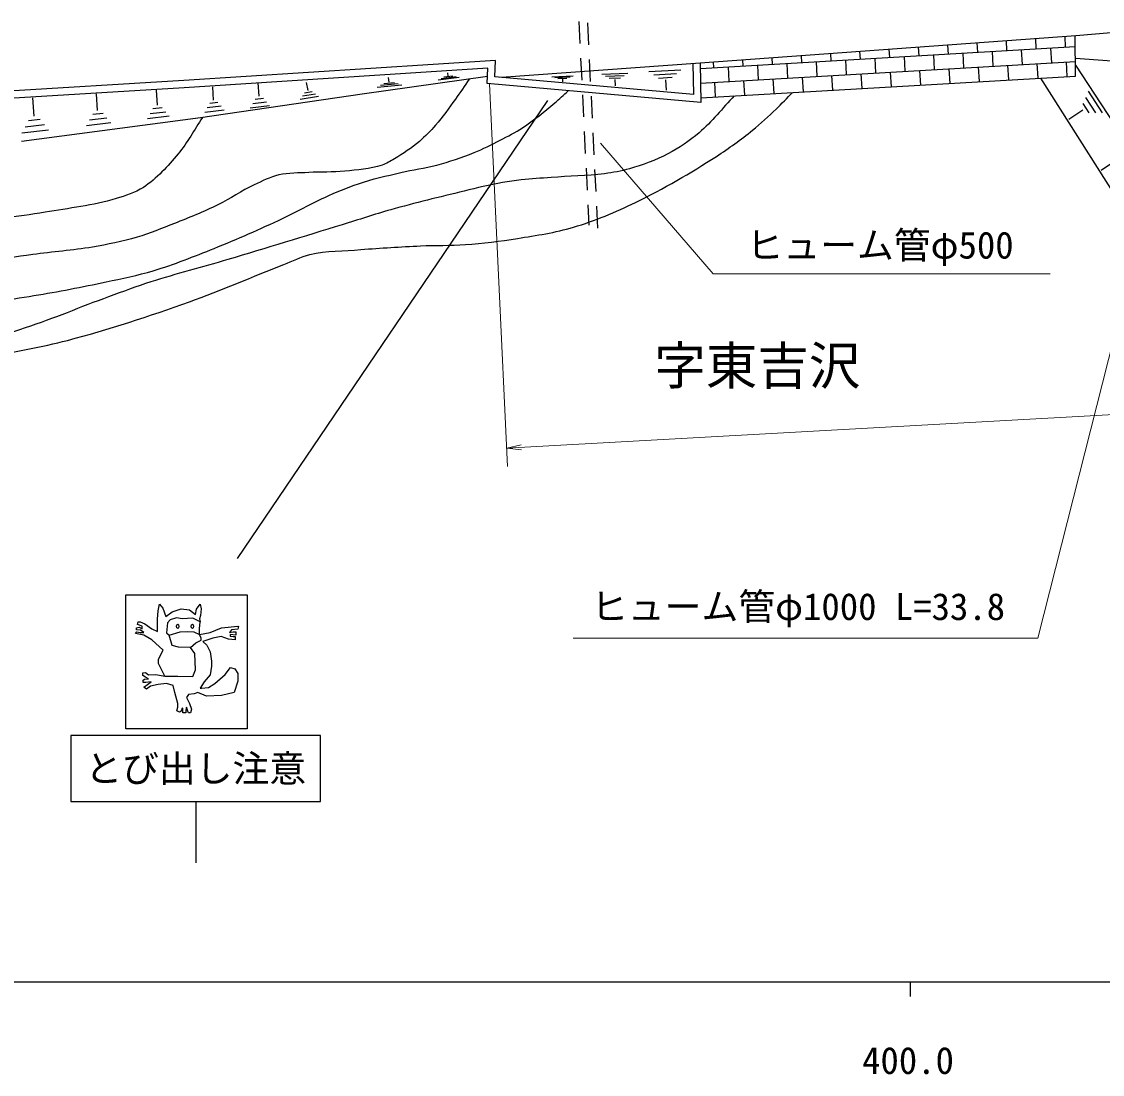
# Model space of a CAD drawing. Units: millimetres, scale not verified. Extents: x 40000 to 680000, y 20000 to 380000.
# Drawn here: x 407659 to 481042, y 198715 to 270187 of the extents above; entities that cross this region are included whole.
import ezdxf
from ezdxf.enums import TextEntityAlignment as Align

# ---------------------------------------------------------------- set-up
doc = ezdxf.new("R2010")
doc.units = ezdxf.units.MM
doc.header["$LTSCALE"] = 1000
for name, color, linetype, lineweight in [('M-BGD', 7, 'Continuous', 25), ('M-BMK-HTXT', 7, 'Continuous', 13), ('M-STR-HTXT', 7, 'Continuous', 13), ('M-STR-STRC', 7, 'Continuous', 25), ('M-TTL-BAND', 7, 'Continuous', 25)]:
    doc.layers.add(name, color=color, linetype=linetype, lineweight=lineweight)
doc.styles.add('ＭＳ ゴシック', font='')
doc.styles.get('ＭＳ ゴシック').set_extended_font_data('MS Gothic')

# ---------------------------------------------------------------- blocks, each defined once
blk = doc.blocks.new('open_arrow')
at = {"color": 0, "linetype": 'Continuous', "lineweight": -2}
blk.add_lwpolyline([(7.5, 1.25), (0, 0), (7.5, -1.25)], dxfattribs=at)

msp = doc.modelspace()

# ---------------------------------------------------------------- linework, layer by layer
at = {"layer": 'M-BGD'}
for p, q in [((445584, 268693), (445510, 270187)), ((446169, 268610), (446095, 270104)), ((489024, 270073), (479233, 269229)), ((479233, 269229), (453741, 267372)), ((470584, 267988), (470549, 268596)), ((472574, 268103), (472537, 268741)), ((474565, 268219), (474526, 268886)), ((476556, 268334), (476515, 269031)), ((478546, 268450), (478504, 269176)), ((479217, 266491), (479195, 269226)), ((453747, 267011), (479201, 268488)), ((460631, 267410), (460604, 267872)), ((462621, 267526), (462593, 268017)), ((464612, 267641), (464582, 268162)), ((466603, 267757), (466571, 268306)), ((468593, 267872), (468560, 268451)), ((469646, 266935), (469589, 267930)), ((471637, 267050), (471579, 268045)), ((473627, 267166), (473570, 268161)), ((475618, 267281), (475560, 268276)), ((477609, 267397), (477551, 268392)), ((439837, 267558), (418666, 266193)), ((439783, 266430), (439837, 267558)), ((453741, 267372), (440238, 266390)), ((445709, 266204), (445634, 267698)), ((446293, 266121), (446219, 267614)), ((453243, 267336), (453277, 265235)), ((453741, 267372), (453785, 264690)), ((453763, 266013), (479209, 267489)), ((454659, 267064), (454637, 267437)), ((455712, 266126), (455654, 267122)), ((456650, 267179), (456626, 267582)), ((457703, 266242), (457645, 267237)), ((458640, 267295), (458615, 267727)), ((459693, 266357), (459636, 267353)), ((461684, 266473), (461626, 267468)), ((463675, 266588), (463617, 267584)), ((465665, 266704), (465607, 267699)), ((467656, 266819), (467598, 267814)), ((474680, 266228), (474623, 267223)), ((476671, 266344), (476613, 267339)), ((478662, 266459), (478604, 267454)), ((482298, 267450), (479207, 267677)), ((479211, 267224), (484532, 259095)), ((439312, 267025), (418697, 265695)), ((439285, 266458), (430782, 265262)), ((432610, 266076), (432574, 266396)), ((437366, 266382), (435941, 266216)), ((437154, 266430), (436136, 266312)), ((436942, 266479), (436331, 266408)), ((436631, 266491), (436606, 266708)), ((439263, 265976), (439312, 267025)), ((453277, 265235), (439783, 266430)), ((443665, 266449), (445099, 266511)), ((443870, 266390), (444894, 266433)), ((447049, 266612), (448824, 266682)), ((447306, 266476), (448573, 266526)), ((450253, 266790), (452430, 266921)), ((450580, 266574), (452135, 266668)), ((450907, 266358), (451840, 266414)), ((453779, 265016), (479217, 266491)), ((460746, 265420), (460689, 266415)), ((462737, 265535), (462679, 266531)), ((464728, 265651), (464670, 266646)), ((466718, 265766), (466660, 266761)), ((468709, 265882), (468651, 266877)), ((470699, 265997), (470642, 266992)), ((472690, 266113), (472632, 267108)), ((418666, 266193), (402385, 265194)), ((418697, 265695), (402414, 264696)), ((420698, 264857), (420636, 265755)), ((423784, 265132), (423722, 266031)), ((427110, 265502), (427011, 266058)), ((433486, 265870), (431799, 265713)), ((433233, 265954), (432028, 265842)), ((432980, 266039), (432257, 265971)), ((453785, 264690), (439263, 265976)), ((444075, 266330), (444689, 266356)), ((444382, 266298), (444382, 266093)), ((447562, 266339), (448322, 266369)), ((447944, 266257), (447952, 265819)), ((451384, 266229), (451432, 265524)), ((454775, 265073), (454717, 266069)), ((456765, 265189), (456707, 266184)), ((458756, 265304), (458698, 266300)), ((476830, 266353), (482028, 258170)), ((408507, 263766), (408420, 265021)), ((412821, 264152), (412743, 265281)), ((416880, 264515), (416810, 265525)), ((430782, 265262), (419808, 263658)), ((424078, 264978), (423516, 264910)), ((427813, 265112), (426581, 264902)), ((427605, 265268), (426724, 265118)), ((427396, 265423), (426868, 265333)), ((445833, 263715), (445758, 265208)), ((446418, 263631), (446343, 265125)), ((479894, 265041), (480578, 263995)), ((480070, 265455), (481028, 263992)), ((417210, 264342), (416579, 264266)), ((421405, 264184), (420096, 264026)), ((421199, 264443), (420263, 264331)), ((420992, 264703), (420431, 264635)), ((424491, 264459), (423181, 264301)), ((424284, 264718), (423349, 264606)), ((479717, 264626), (480127, 263999)), ((419808, 263658), (407653, 262054)), ((408917, 263550), (408133, 263456)), ((413450, 263632), (412274, 263491)), ((413190, 263958), (412485, 263873)), ((417674, 263758), (416202, 263581)), ((417442, 264050), (416391, 263923)), ((479713, 264176), (478759, 263551)), ((409494, 262826), (407665, 262605)), ((409206, 263188), (407899, 263031)), ((413709, 263306), (412064, 263108)), ((445957, 261225), (445882, 262719)), ((446542, 261142), (446467, 262636)), ((481937, 260728), (480961, 260090)), ((446081, 258736), (446007, 260230)), ((446666, 258653), (446591, 260146)), ((446200, 256360), (446131, 257740)), ((446790, 256157), (446716, 257657))]:
    msp.add_line(p, q, dxfattribs=at)
for points, knots in [([(438057, 266285), (437742, 265832), (437437, 265371), (437112, 264924), (436675, 264324), (436251, 263711), (435762, 263152), (435421, 262762), (435061, 262387), (434664, 262054), (434138, 261613), (433566, 261224), (432976, 260873), (432706, 260712), (432431, 260548), (432132, 260451), (431318, 260186), (430451, 260114), (429600, 260028), (428787, 259947), (427967, 259992), (427152, 259944), (426475, 259904), (425786, 259931), (425126, 259775), (424536, 259636), (423986, 259359), (423438, 259100), (422596, 258701), (421827, 258159), (420990, 257749), (420027, 257279), (419031, 256879), (418036, 256483), (417200, 256151), (416366, 255808), (415503, 255555), (414508, 255263), (413487, 255057), (412465, 254879), (411123, 254647), (409761, 254561), (408413, 254373), (407313, 254220), (406214, 254060), (405121, 253867), (403991, 253667), (402865, 253440), (401745, 253191), (400585, 252934), (399438, 252624), (398284, 252347), (396737, 251976), (395190, 251612), (393641, 251250), (391448, 250738), (389249, 250251), (387057, 249731), (385902, 249456), (384749, 249173), (383596, 248886), (381596, 248389), (379614, 247818), (377603, 247367), (375309, 246853), (373018, 246279), (370682, 246016), (368863, 245812), (367024, 245791), (365195, 245848), (362766, 245923), (360356, 246302), (357936, 246523), (356360, 246667), (354787, 247054), (353209, 246945), (352085, 246868), (350944, 246647), (349917, 246185), (348941, 245747), (348054, 245087), (347300, 244328), (347058, 244085), (346906, 243766), (346709, 243484)], [0, 0, 0, 0, 1, 1, 1, 2, 2, 2, 3, 3, 3, 4, 4, 4, 5, 5, 5, 6, 6, 6, 7, 7, 7, 8, 8, 8, 9, 9, 9, 10, 10, 10, 11, 11, 11, 12, 12, 12, 13, 13, 13, 14, 14, 14, 15, 15, 15, 16, 16, 16, 17, 17, 17, 18, 18, 18, 19, 19, 19, 20, 20, 20, 21, 21, 21, 22, 22, 22, 23, 23, 23, 24, 24, 24, 25, 25, 25, 26, 26, 26, 27, 27, 27, 28, 28, 28, 28]), ([(370935, 243906), (373552, 244666), (376179, 245391), (378785, 246185), (380819, 246805), (382810, 247568), (384863, 248127), (385725, 248361), (386604, 248535), (387479, 248718), (388657, 248963), (389837, 249203), (391024, 249393), (393406, 249773), (395804, 250043), (398199, 250321), (399829, 250511), (401467, 250629), (403095, 250828), (404900, 251048), (406703, 251291), (408497, 251588), (410136, 251858), (411769, 252170), (413393, 252516), (414468, 252745), (415548, 252959), (416601, 253276), (418007, 253699), (419374, 254248), (420737, 254795), (422304, 255424), (423850, 256105), (425379, 256821), (426348, 257274), (427275, 257815), (428249, 258256), (428996, 258594), (429750, 258924), (430528, 259184), (431467, 259498), (432435, 259717), (433398, 259944), (434209, 260135), (435042, 260234), (435846, 260451), (436705, 260682), (437553, 260962), (438378, 261295), (438985, 261539), (439569, 261839), (440151, 262139), (440666, 262404), (441186, 262665), (441670, 262983), (442442, 263490), (443155, 264082), (443865, 264671), (444180, 264932), (444475, 265215), (444780, 265487)], [0, 0, 0, 0, 1, 1, 1, 2, 2, 2, 3, 3, 3, 4, 4, 4, 5, 5, 5, 6, 6, 6, 7, 7, 7, 8, 8, 8, 9, 9, 9, 10, 10, 10, 11, 11, 11, 12, 12, 12, 13, 13, 13, 14, 14, 14, 15, 15, 15, 16, 16, 16, 17, 17, 17, 18, 18, 18, 19, 19, 19, 20, 20, 20, 20]), ([(456044, 265147), (455249, 264313), (454536, 263390), (453657, 262645), (453008, 262095), (452300, 261605), (451546, 261210), (450718, 260776), (449828, 260459), (448930, 260197), (448379, 260037), (447810, 259936), (447241, 259860), (446039, 259698), (444821, 259699), (443612, 259606), (442936, 259555), (442260, 259511), (441586, 259438), (441163, 259392), (440739, 259344), (440320, 259269), (439440, 259111), (438573, 258887), (437703, 258678), (436038, 258278), (434372, 257875), (432723, 257412), (431618, 257101), (430529, 256735), (429431, 256399), (426844, 255607), (424259, 254807), (421665, 254035), (419924, 253518), (418161, 253072), (416432, 252516), (415466, 252206), (414515, 251849), (413562, 251503), (411671, 250817), (409818, 250021), (407906, 249393), (405766, 248689), (403614, 247991), (401407, 247536), (399906, 247226), (398377, 247058), (396849, 246945), (395389, 246837), (393921, 246925), (392459, 246861), (390403, 246770), (388345, 246651), (386297, 246439), (385082, 246312), (383865, 246175), (382668, 245932), (381069, 245608), (379494, 245164), (377941, 244666), (377483, 244519), (377041, 244328), (376590, 244159)], [0, 0, 0, 0, 1, 1, 1, 2, 2, 2, 3, 3, 3, 4, 4, 4, 5, 5, 5, 6, 6, 6, 7, 7, 7, 8, 8, 8, 9, 9, 9, 10, 10, 10, 11, 11, 11, 12, 12, 12, 13, 13, 13, 14, 14, 14, 15, 15, 15, 16, 16, 16, 17, 17, 17, 18, 18, 18, 19, 19, 19, 20, 20, 20, 21, 21, 21, 21]), ([(388408, 244835), (389758, 245116), (391100, 245443), (392459, 245679), (394475, 246028), (396511, 246245), (398537, 246523), (400816, 246836), (403106, 247068), (405374, 247451), (407186, 247758), (408998, 248088), (410776, 248549), (413576, 249274), (416323, 250198), (419049, 251165), (421215, 251935), (423320, 252866), (425464, 253698), (426053, 253926), (426621, 254229), (427236, 254373), (428365, 254638), (429542, 254618), (430697, 254711), (432046, 254819), (433397, 254903), (434749, 254964), (435761, 255010), (436777, 254974), (437788, 255048), (438974, 255135), (440158, 255283), (441333, 255470), (442608, 255673), (443894, 255862), (445131, 256230), (446584, 256662), (447987, 257261), (449352, 257918), (451248, 258832), (453069, 259902), (454838, 261041), (455685, 261587), (456502, 262182), (457286, 262814), (457845, 263264), (458371, 263754), (458890, 264249), (459271, 264613), (459628, 265001), (459997, 265376)], [0, 0, 0, 0, 1, 1, 1, 2, 2, 2, 3, 3, 3, 4, 4, 4, 5, 5, 5, 6, 6, 6, 7, 7, 7, 8, 8, 8, 9, 9, 9, 10, 10, 10, 11, 11, 11, 12, 12, 12, 13, 13, 13, 14, 14, 14, 15, 15, 15, 16, 16, 16, 17, 17, 17, 17]), ([(419932, 263676), (419384, 262854), (418922, 261968), (418289, 261210), (417587, 260370), (416842, 259529), (415925, 258931), (415365, 258566), (414709, 258362), (414068, 258171), (412503, 257705), (410867, 257517), (409257, 257243), (408304, 257081), (407341, 256981), (406387, 256821), (404890, 256570), (403399, 256286), (401913, 255977), (400303, 255641), (398697, 255284), (397102, 254880), (395884, 254571), (394660, 254276), (393472, 253867), (392638, 253579), (391833, 253208), (391024, 252854), (389917, 252369), (388848, 251798), (387732, 251334), (386762, 250931), (385775, 250567), (384778, 250237), (384110, 250016), (383437, 249809), (382752, 249646), (381694, 249395), (380620, 249213), (379545, 249055), (378004, 248830), (376457, 248614), (374902, 248549), (371528, 248408), (368150, 248760), (364773, 248802), (363394, 248819), (362015, 248783), (360637, 248802), (358554, 248830), (356463, 248764), (354391, 248971), (353737, 249036), (353097, 249198), (352449, 249308), (351774, 249423), (351106, 249590), (350423, 249646), (349890, 249690), (349348, 249728), (348819, 249646), (348265, 249561), (347733, 249356), (347216, 249140), (346597, 248880), (346030, 248510), (345437, 248195)], [0, 0, 0, 0, 1, 1, 1, 2, 2, 2, 3, 3, 3, 4, 4, 4, 5, 5, 5, 6, 6, 6, 7, 7, 7, 8, 8, 8, 9, 9, 9, 10, 10, 10, 11, 11, 11, 12, 12, 12, 13, 13, 13, 14, 14, 14, 15, 15, 15, 16, 16, 16, 17, 17, 17, 18, 18, 18, 19, 19, 19, 20, 20, 20, 21, 21, 21, 22, 22, 22, 22])]:
    msp.add_open_spline(points, degree=3, knots=knots, dxfattribs=at)
at = {"layer": 'M-STR-HTXT'}
for p, q in [((486361, 266677), (476669, 228321)), ((439431, 265961), (440660, 239990)), ((446974, 261934), (454604, 253067)), ((454604, 253067), (477494, 253067)), ((440601, 241226), (571048, 248499)), ((476669, 228321), (445118, 228321))]:
    msp.add_line(p, q, dxfattribs=at)
at = {"layer": 'M-STR-STRC'}
for p, q in [((443356, 264835), (422305, 233749)), ((416920, 230184), (417027, 230648)), ((417027, 230648), (417242, 230362)), ((419526, 230291), (419776, 230648)), ((419776, 230648), (419847, 230327)), ((416885, 229613), (416920, 230184)), ((417242, 230362), (417456, 229791)), ((417456, 229791), (417884, 230113)), ((418170, 229720), (417741, 229577)), ((417884, 230113), (418491, 230327)), ((418562, 229649), (418170, 229720)), ((418491, 230327), (419062, 230255)), ((419062, 230255), (419455, 229934)), ((419455, 229934), (419526, 230291)), ((419812, 229863), (419740, 229649)), ((419847, 230327), (419812, 229863)), ((415457, 229042), (415635, 229077)), ((415457, 228899), (415457, 229042)), ((415528, 229256), (415564, 229434)), ((415849, 229149), (415528, 229256)), ((415564, 229434), (415707, 229434)), ((415635, 229077), (415849, 228970)), ((415707, 229434), (416028, 229292)), ((415849, 228970), (415849, 229149)), ((416028, 229292), (416492, 228970)), ((416492, 228970), (416885, 228792)), ((416885, 228792), (416885, 229613)), ((417563, 229363), (417492, 228685)), ((417741, 229577), (417563, 229363)), ((419276, 229684), (418562, 229649)), ((419776, 229434), (419276, 229684)), ((419740, 229649), (419776, 229434)), ((419740, 228970), (419776, 229434)), ((419740, 228578), (419740, 228970)), ((420454, 228720), (421240, 229042)), ((421240, 229042), (422346, 229149)), ((422346, 229149), (422382, 229113)), ((422382, 229113), (422346, 228935)), ((415385, 228649), (415493, 228756)), ((415957, 228542), (415385, 228649)), ((415742, 228863), (415457, 228899)), ((415493, 228756), (415707, 228720)), ((415707, 228720), (415957, 228720)), ((415957, 228720), (415742, 228863)), ((416492, 228221), (415957, 228542)), ((417492, 228685), (417670, 228542)), ((417670, 228542), (418420, 228756)), ((417884, 227828), (417670, 228542)), ((418420, 228756), (418919, 228792)), ((418919, 228792), (419348, 228756)), ((419348, 228756), (419740, 228578)), ((419740, 228578), (420454, 228720)), ((419847, 228328), (419740, 228578)), ((419847, 228185), (419847, 228328)), ((420633, 228328), (419955, 228114)), ((421204, 228435), (420633, 228328)), ((421704, 228256), (421204, 228435)), ((422168, 228221), (421704, 228256)), ((421918, 228899), (421775, 228720)), ((421775, 228720), (422025, 228756)), ((422203, 228542), (421811, 228578)), ((421811, 228578), (421811, 228471)), ((421811, 228471), (422025, 228435)), ((422346, 228935), (421918, 228899)), ((422025, 228756), (422203, 228756)), ((422025, 228435), (422168, 228435)), ((422168, 228435), (422168, 228221)), ((422203, 228756), (422203, 228542)), ((417277, 227507), (416492, 228221)), ((416956, 226900), (417277, 227507)), ((418313, 227721), (417884, 227828)), ((419134, 227685), (418313, 227721)), ((419134, 227685), (419491, 228007)), ((419419, 227293), (419134, 227685)), ((419491, 228007), (419847, 228185)), ((419955, 228114), (420240, 227864)), ((420240, 227864), (420454, 227400)), ((416956, 226614), (416956, 226900)), ((419455, 226186), (419419, 227293)), ((420454, 227400), (420561, 226757)), ((420561, 226757), (420561, 226436)), ((417384, 225758), (416956, 226614)), ((419276, 225722), (419455, 226186)), ((420561, 226436), (420454, 225829)), ((421490, 225865), (421846, 226329)), ((421846, 226329), (422132, 226257)), ((422132, 226257), (422346, 225936)), ((415885, 225972), (416064, 226008)), ((415885, 225793), (415885, 225972)), ((416064, 225686), (415885, 225793)), ((415921, 225472), (415992, 225543)), ((415921, 225329), (415921, 225472)), ((416099, 225329), (415921, 225329)), ((415992, 225543), (416278, 225579)), ((416064, 226008), (416278, 225829)), ((416278, 225579), (416064, 225686)), ((416456, 225365), (416099, 225329)), ((416206, 225186), (416456, 225365)), ((416278, 225829), (416778, 225865)), ((416778, 225865), (417384, 225758)), ((417384, 225758), (418277, 225758)), ((418277, 225758), (419276, 225722)), ((420062, 225365), (419776, 224937)), ((420454, 225829), (420062, 225365)), ((420776, 225258), (421490, 225865)), ((422346, 225401), (422096, 224651)), ((422346, 225936), (422346, 225401)), ((415957, 225008), (416206, 225186)), ((416135, 224865), (415957, 225008)), ((416421, 225079), (416135, 224865)), ((416920, 225186), (416421, 225079)), ((417492, 225258), (416920, 225186)), ((417956, 225115), (417492, 225258)), ((418063, 224651), (417956, 225115)), ((418277, 223901), (418063, 224651)), ((419633, 224651), (419383, 224544)), ((420204, 224401), (419633, 224651)), ((419776, 224937), (419883, 224937)), ((419883, 224937), (420347, 224972)), ((420347, 224972), (420776, 225258)), ((422096, 224651), (421240, 224437)), ((418277, 223652), (418277, 223901)), ((418991, 224508), (418848, 224294)), ((418848, 224294), (419062, 223901)), ((419383, 224544), (418991, 224508)), ((419062, 223901), (419205, 223509)), ((421240, 224437), (420204, 224401)), ((418205, 223402), (418277, 223652)), ((418384, 223295), (418205, 223402)), ((418491, 223366), (418384, 223295)), ((418527, 223544), (418491, 223366)), ((418598, 223580), (418527, 223544)), ((418598, 223366), (418598, 223580)), ((418598, 223259), (418598, 223366)), ((418812, 223259), (418598, 223259)), ((418848, 223652), (418812, 223473)), ((418812, 223473), (418812, 223259)), ((418955, 223366), (418848, 223652)), ((418991, 223259), (418955, 223366)), ((419134, 223259), (418991, 223259)), ((419205, 223509), (419134, 223259)), ((419477, 217242), (419477, 213080))]:
    msp.add_line(p, q, dxfattribs=at)
for points in [[(414746, 231277), (422971, 231277), (422971, 222178), (414746, 222178)], [(411003, 217242), (427951, 217242), (427951, 221728), (411003, 221728)]]:
    msp.add_lwpolyline(points, close=True, dxfattribs=at)
for centre in [(418262, 229129), (419258, 229129)]:
    msp.add_ellipse(centre, major_axis=(0, -144), ratio=0.533333, dxfattribs=at)
at = {"layer": 'M-TTL-BAND'}
for p, q in [((40000, 205000), (579000, 205000)), ((468000, 205000), (468000, 204000))]:
    msp.add_line(p, q, dxfattribs=at)

# ---------------------------------------------------------------- block references
at = {"layer": 'M-STR-HTXT', "xscale": 133, "yscale": 133, "rotation": 3.2}
msp.add_blockref('open_arrow', (440601, 241226), dxfattribs=at)

# ---------------------------------------------------------------- texts
at = {"layer": 'M-BMK-HTXT', "style": 'ＭＳ ゴシック'}
msp.add_text('字東吉沢', height=2566, dxfattribs=at).set_placement((450612, 244780), align=Align.BOTTOM_LEFT)
at = {"layer": 'M-STR-HTXT', "style": 'ＭＳ ゴシック'}
for s, p in [('ヒューム管φ500', (465946, 255015)), ('ヒューム管φ1000 L=33.8', (460378, 230476))]:
    msp.add_text(s, height=1833, dxfattribs=at).set_placement(p, align=Align.MIDDLE_CENTER)
at = {"layer": 'M-STR-STRC', "style": 'ＭＳ ゴシック'}
msp.add_text('とび出し注意', height=1833, dxfattribs=at).set_placement((419477, 219485), align=Align.MIDDLE_CENTER)
at = {"layer": 'M-TTL-BAND', "style": 'ＭＳ ゴシック'}
msp.add_text('400.0', height=1833, dxfattribs=at).set_placement((467844, 198195), align=Align.BOTTOM_CENTER)

doc.saveas('drawing.dxf')
